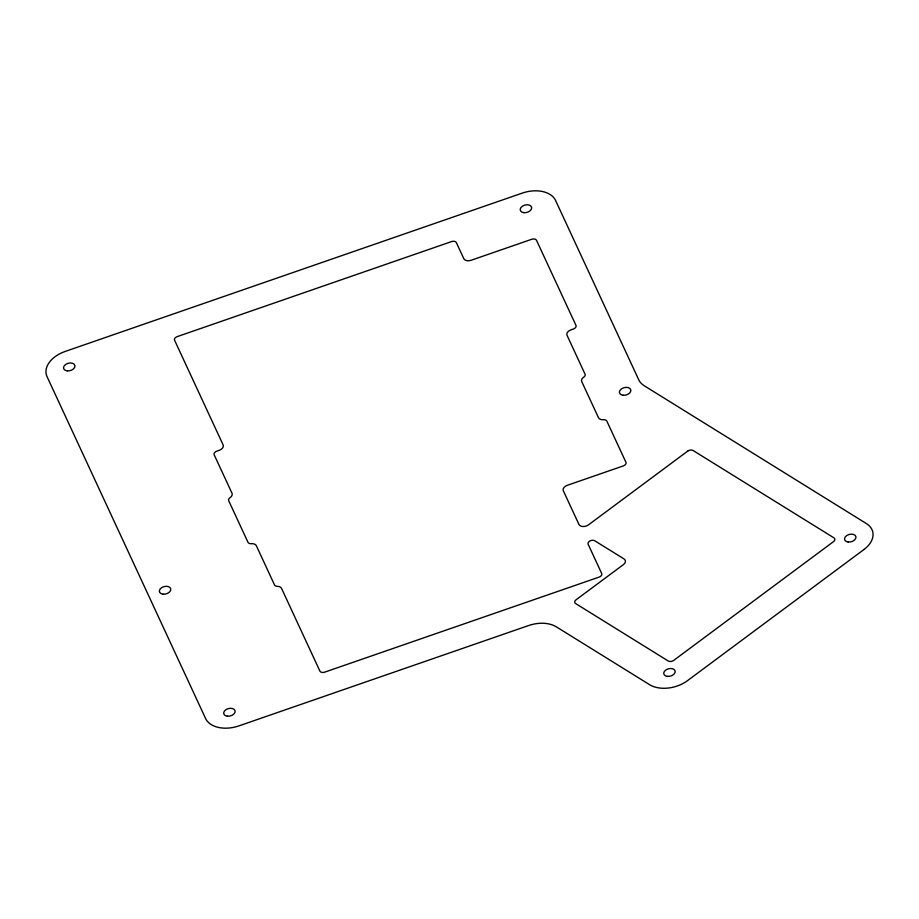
<?xml version="1.0" encoding="UTF-8"?>
<svg xmlns="http://www.w3.org/2000/svg" width="919" height="919" viewBox="0 0 919 919"><rect width="100%" height="100%" fill="white"/><g stroke="black" fill="none" stroke-linecap="round" stroke-linejoin="round"><path stroke-width="1.38" d="M687.699 451.126L588.413 524.91A5.951 3.871 -14.8 0 1 578.959 524.462L563.347 490.803A5.951 3.871 -14.8 0 1 567.299 485.312L623.289 465.922A3.963 2.585 -14.8 0 0 625.931 462.268L606.827 421.097A3.963 2.585 -14.8 0 0 603.484 419.719A5.951 3.871 -14.8 0 1 598.464 417.64L581.75 381.626A5.951 3.871 -14.8 0 1 583.726 377.135A3.963 2.585 -14.8 0 0 585.047 374.136L567.046 335.32A5.951 3.871 -14.8 0 1 571.009 329.841L573.341 329.036A3.963 2.585 -14.8 0 0 575.972 325.383L536.535 240.353A3.963 2.585 -14.8 0 0 531.71 239.285L471.056 260.295A5.951 3.871 -14.8 0 1 463.819 258.687L456.364 242.627A3.906 2.539 -14.8 0 0 451.62 241.571L177.172 336.641A3.906 2.539 -14.8 0 0 174.576 340.237L223.099 444.865A5.951 3.871 -14.8 0 1 219.147 450.356L216.815 451.16A3.963 2.585 -14.8 0 0 214.184 454.813L231.979 493.193A5.951 3.871 -14.8 0 1 230.003 497.696A3.963 2.585 -14.8 0 0 228.682 500.683L247.981 542.29A3.963 2.585 -14.8 0 0 251.335 543.669A5.951 3.871 -14.8 0 1 256.355 545.748L274.517 584.921A3.963 2.585 -14.8 0 0 277.331 586.311A5.951 3.871 -14.8 0 1 281.559 588.413L319.892 671.077A3.963 2.585 -14.8 0 0 324.717 672.145L599.05 577.121A3.963 2.585 -14.8 0 0 601.681 573.467L588.149 544.266A3.963 2.585 -14.8 0 1 589.998 540.946A3.963 2.585 -14.8 0 1 594.8 540.809L624.001 558.913A5.951 3.871 -14.8 0 1 623.473 564.565L576.029 599.82A3.963 2.585 -14.8 0 0 575.685 603.588L668.205 660.979A3.963 2.585 -14.8 0 0 673.696 660.405L833.544 541.601A3.963 2.585 -14.8 0 0 833.901 537.833L693.179 450.551A3.963 2.585 -14.8 0 0 687.699 451.126M863.975 549.505L687.412 680.715A27.317 17.783 -14.8 0 1 649.584 684.678L556.34 626.838A27.317 17.783 -14.8 0 0 528.678 625.517L238.871 725.907A27.317 17.783 -14.8 0 1 205.615 718.543L47.03 376.618A27.317 17.783 -14.8 0 1 65.203 351.437L522.302 193.093A27.317 17.783 -14.8 0 1 555.57 200.457L638.728 379.765A27.317 17.783 -14.8 0 0 644.322 385.808L866.376 523.566A27.317 17.783 -14.8 0 1 863.975 549.505M162.996 594.179A5.859 3.814 -14.8 0 0 170.739 588.815A5.859 3.814 -14.8 0 0 161.468 587.758A5.859 3.814 -14.8 0 0 162.996 594.179M227.338 716.188A5.859 3.814 -14.8 0 0 235.08 710.824A5.859 3.814 -14.8 0 0 225.81 709.767A5.859 3.814 -14.8 0 0 227.338 716.188M667.378 676.384A5.859 3.814 -14.8 0 0 675.132 671.019A5.859 3.814 -14.8 0 0 665.85 669.962A5.859 3.814 -14.8 0 0 667.378 676.384M848.168 542.026A5.859 3.814 -14.8 0 0 855.911 536.662A5.859 3.814 -14.8 0 0 846.64 535.605A5.859 3.814 -14.8 0 0 848.168 542.026M623.059 395.25A5.859 3.814 -14.8 0 0 630.802 389.886A5.859 3.814 -14.8 0 0 621.531 388.829A5.859 3.814 -14.8 0 0 623.059 395.25M523.853 212.668A5.859 3.814 -14.8 0 0 531.607 207.303A5.859 3.814 -14.8 0 0 522.325 206.247A5.859 3.814 -14.8 0 0 523.853 212.668M67.179 370.862A5.859 3.814 -14.8 0 0 74.921 365.498A5.859 3.814 -14.8 0 0 65.651 364.441A5.859 3.814 -14.8 0 0 67.179 370.862"/></g></svg>
